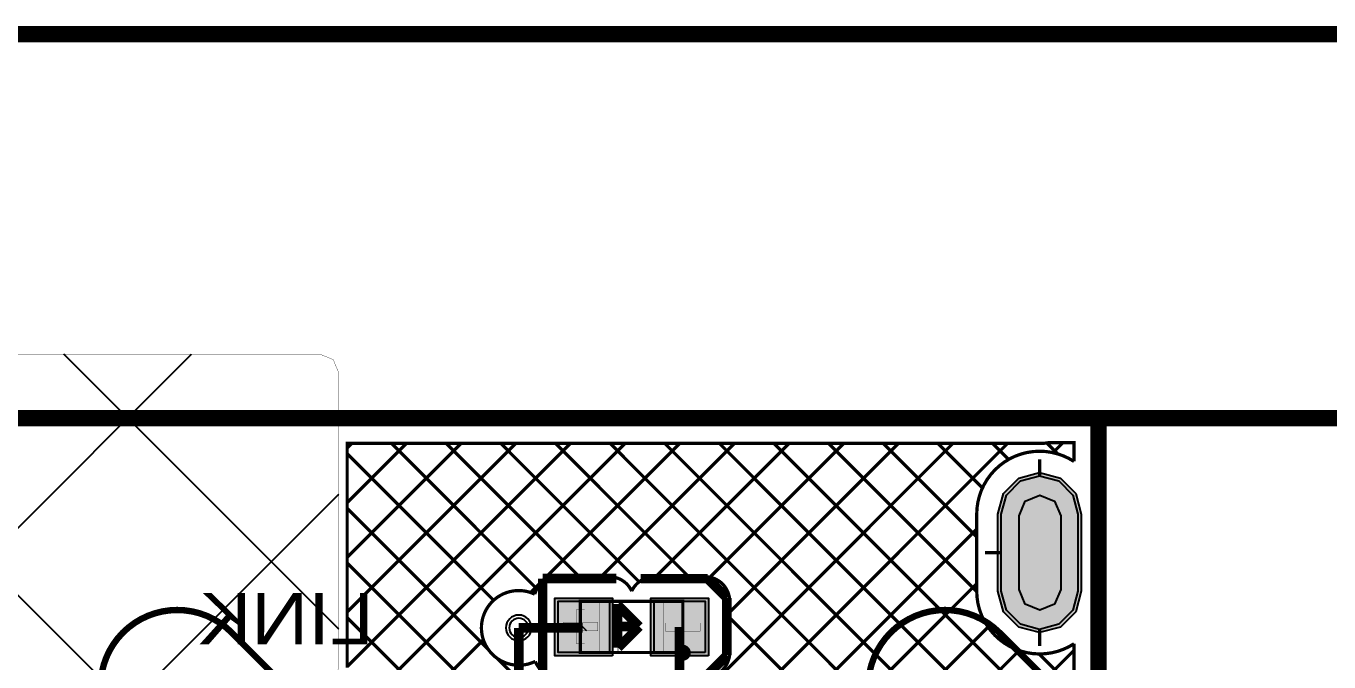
# Model space of a CAD drawing. Header units: millimetres. Extents: x -3 to 238, y -92 to 6.
# Drawn here: x 169.04 to 189.4, y -3.81 to 6.12 of the extents above; entities that cross this region are included whole.
import ezdxf
from ezdxf.enums import TextEntityAlignment as Align

# ---------------------------------------------------------------- set-up
doc = ezdxf.new("R2010")
doc.units = ezdxf.units.MM
doc.header["$MEASUREMENT"] = 0
for name, color, linetype, true_color in [('Board-Outline-Layer', 7, 'Continuous', 0xff00ff), ('Bottom-Layer', 7, 'Continuous', 0x0000ff), ('Bottom-Paste-Mask-Layer', 7, 'Continuous', 0x800000), ('Bottom-Silkscreen-Layer', 7, 'Continuous', 0x66cc33), ('Bottom-Solder-Mask-Layer', 7, 'Continuous', 0xaa00ff), ('Component-Marking-Layer', 7, 'Continuous', 0x66ffcc), ('Component-Shape-Layer', 7, 'Continuous', 0x00cccc), ('Document-Layer', 7, 'Continuous', 0xffffff), ('Hole-Layer', 7, 'Continuous', 0x222222), ('Multi-Layer', 7, 'Continuous', 0xc0c0c0), ('Pin-Soldering-Layer', 7, 'Continuous', 0xcc9999), ('Top-Layer', 7, 'Continuous', 0xff0000), ('Top-Paste-Mask-Layer', 7, 'Continuous', 0x808080), ('Top-Solder-Mask-Layer', 7, 'Continuous', 0x800080)]:
    doc.layers.add(name, color=color, linetype=linetype, true_color=true_color)
doc.styles.get("Standard").update_dxf_attribs({"font": 'arial.ttf'})

msp = doc.modelspace()

# ---------------------------------------------------------------- hatches: boundary and pattern name
at = {"layer": 'Bottom-Layer'}
for points in [[(185.479, -2.703), (185.399, -3.003), (185.179, -3.223), (184.879, -3.303), (184.579, -3.223), (184.36, -3.003), (184.279, -2.703), (184.279, -1.503), (184.36, -1.203), (184.579, -0.983), (184.879, -0.903), (185.179, -0.983), (185.399, -1.203), (185.479, -1.503)], [(178.154, -3.664), (177.354, -3.664), (177.354, -2.864), (178.154, -2.864)], [(179.652, -3.664), (178.852, -3.664), (178.852, -2.864), (179.652, -2.864)]]:
    msp.add_hatch(color=256, dxfattribs=at).paths.add_polyline_path(points)
at = {"layer": 'Bottom-Paste-Mask-Layer'}
for points in [[(185.479, -2.703), (185.399, -3.003), (185.179, -3.223), (184.879, -3.303), (184.579, -3.223), (184.36, -3.003), (184.279, -2.703), (184.279, -1.503), (184.36, -1.203), (184.579, -0.983), (184.879, -0.903), (185.179, -0.983), (185.399, -1.203), (185.479, -1.503)], [(178.154, -3.664), (177.354, -3.664), (177.354, -2.864), (178.154, -2.864)], [(179.652, -3.664), (178.852, -3.664), (178.852, -2.864), (179.652, -2.864)]]:
    msp.add_hatch(color=256, dxfattribs=at).paths.add_polyline_path(points)
at = {"layer": 'Bottom-Solder-Mask-Layer'}
for points in [[(185.53, -2.703), (185.443, -3.029), (185.205, -3.267), (184.879, -3.354), (184.554, -3.267), (184.316, -3.029), (184.228, -2.703), (184.228, -1.503), (184.316, -1.178), (184.554, -0.939), (184.879, -0.852), (185.205, -0.939), (185.443, -1.178), (185.53, -1.503)], [(178.205, -3.715), (177.303, -3.715), (177.303, -2.813), (178.205, -2.813)], [(179.703, -3.715), (178.801, -3.715), (178.801, -2.813), (179.703, -2.813)]]:
    msp.add_hatch(color=256, dxfattribs=at).paths.add_polyline_path(points)
at = {"layer": 'Component-Marking-Layer'}
msp.add_hatch(color=256, dxfattribs=at).paths.add_polyline_path([(179.242, -3.668, 1), (179.362, -3.668, 1)])
msp.add_hatch(color=256, dxfattribs=at).paths.add_polyline_path([(179.242, -3.668, 1), (179.362, -3.668, 1)])
at = {"layer": 'Document-Layer'}
for points in [[(177.768, -3.531), (177.768, -2.991), (177.638, -2.991), (177.638, -3.531)], [(177.768, -3.531), (177.768, -2.991), (177.638, -2.991), (177.638, -3.531)], [(177.974, -3.196), (177.434, -3.196), (177.434, -3.326), (177.974, -3.326)], [(177.974, -3.196), (177.434, -3.196), (177.434, -3.326), (177.974, -3.326)], [(179.573, -3.203), (179.033, -3.203), (179.033, -3.333), (179.573, -3.333)], [(179.573, -3.203), (179.033, -3.203), (179.033, -3.333), (179.573, -3.333)]]:
    msp.add_hatch(color=256, dxfattribs=at).paths.add_polyline_path(points)
at = {"layer": 'Hole-Layer'}
msp.add_hatch(color=256, dxfattribs=at).paths.add_polyline_path([(185.209, -2.678), (185.114, -2.908), (184.884, -3.003), (184.655, -2.908), (184.559, -2.678), (184.559, -1.528), (184.655, -1.298), (184.884, -1.203), (185.114, -1.298), (185.209, -1.528)])
at = {"layer": 'Multi-Layer'}
h = msp.add_hatch(dxfattribs=at)
h.set_pattern_fill('ANSI37', color=256, style=0)
h.set_pattern_definition([(45, (0, 0), (-2.245064, 2.245064), []), (135, (0, 0), (-2.245064, -2.245064), [])])
h.paths.add_polyline_path([(143.926, -3.9), (143.926, 0.7), (144.014, 0.912), (144.226, 1), (173.626, 1), (173.838, 0.912), (173.926, 0.7), (173.926, -3.9), (173.838, -4.112), (173.626, -4.2), (144.226, -4.2), (144.014, -4.112)])
msp.add_hatch(color=256, dxfattribs=at).paths.add_polyline_path([(185.479, -2.703), (185.399, -3.003), (185.179, -3.223), (184.879, -3.303), (184.579, -3.223), (184.36, -3.003), (184.279, -2.703), (184.279, -1.503), (184.36, -1.203), (184.579, -0.983), (184.879, -0.903), (185.179, -0.983), (185.399, -1.203), (185.479, -1.503)])
msp.add_hatch(color=256, dxfattribs=at).paths.add_polyline_path([(185.479, -2.703), (185.399, -3.003), (185.179, -3.223), (184.879, -3.303), (184.579, -3.223), (184.36, -3.003), (184.279, -2.703), (184.279, -1.503), (184.36, -1.203), (184.579, -0.983), (184.879, -0.903), (185.179, -0.983), (185.399, -1.203), (185.479, -1.503)])
msp.add_hatch(color=256, dxfattribs=at).paths.add_polyline_path([(185.479, -2.703), (185.399, -3.003), (185.179, -3.223), (184.879, -3.303), (184.579, -3.223), (184.36, -3.003), (184.279, -2.703), (184.279, -1.503), (184.36, -1.203), (184.579, -0.983), (184.879, -0.903), (185.179, -0.983), (185.399, -1.203), (185.479, -1.503)])
at = {"layer": 'Pin-Soldering-Layer'}
for points in [[(178.002, -3.661), (178.002, -2.861), (177.702, -2.861), (177.702, -3.661)], [(178.002, -3.661), (178.002, -2.861), (177.702, -2.861), (177.702, -3.661)], [(179.302, -3.668), (179.302, -2.868), (179.002, -2.868), (179.002, -3.668)], [(179.302, -3.668), (179.302, -2.868), (179.002, -2.868), (179.002, -3.668)]]:
    msp.add_hatch(color=256, dxfattribs=at).paths.add_polyline_path(points)
at = {"layer": 'Top-Layer'}
msp.add_hatch(color=256, dxfattribs=at).paths.add_polyline_path([(185.479, -2.703), (185.399, -3.003), (185.179, -3.223), (184.879, -3.303), (184.579, -3.223), (184.36, -3.003), (184.279, -2.703), (184.279, -1.503), (184.36, -1.203), (184.579, -0.983), (184.879, -0.903), (185.179, -0.983), (185.399, -1.203), (185.479, -1.503)])
at = {"layer": 'Top-Paste-Mask-Layer'}
msp.add_hatch(color=256, dxfattribs=at).paths.add_polyline_path([(185.479, -2.703), (185.399, -3.003), (185.179, -3.223), (184.879, -3.303), (184.579, -3.223), (184.36, -3.003), (184.279, -2.703), (184.279, -1.503), (184.36, -1.203), (184.579, -0.983), (184.879, -0.903), (185.179, -0.983), (185.399, -1.203), (185.479, -1.503)])
at = {"layer": 'Top-Solder-Mask-Layer'}
msp.add_hatch(color=256, dxfattribs=at).paths.add_polyline_path([(185.53, -2.703), (185.443, -3.029), (185.205, -3.267), (184.879, -3.354), (184.554, -3.267), (184.316, -3.029), (184.228, -2.703), (184.228, -1.503), (184.316, -1.178), (184.554, -0.939), (184.879, -0.852), (185.205, -0.939), (185.443, -1.178), (185.53, -1.503)])

# ---------------------------------------------------------------- linework, layer by layer
at = {"layer": 'Board-Outline-Layer'}
for points, const_width in [([(227.598, 5.997), (114.3, 5.997)], 0.254), ([(0.003, -0.003), (228.598, -0.003)], 0.254), ([(184.915, -0.013), (130.602, -0.013)], 0.1), ([(196.087, -0.003), (195.198, -0.003), (195.198, -6.48), (185.8, -6.48), (185.8, -0.003), (184.911, -0.003)], 0.254), ([(196.087, -0.003), (195.198, -0.003), (195.198, -6.48), (185.8, -6.48), (185.8, -0.003), (184.911, -0.003)], 0.254)]:
    msp.add_lwpolyline(points, dxfattribs=dict(at, const_width=const_width))
at = {"layer": 'Bottom-Layer', "const_width": 0.00508}
msp.add_lwpolyline([(0, -86.191), (0, 0), (228.585, 0), (228.585, -86.191)], close=True, dxfattribs=at)
msp.add_lwpolyline([(143.977, -19.8), (143.977, -0.2, -0.414), (144.177, 0), (199.726, 0), (199.726, 0, -0.414), (199.926, -0.2), (199.926, -19.8, -0.414), (199.726, -20), (199.726, -20), (144.177, -20, -0.414)], format="xyb", close=True, dxfattribs=at)
at = {"layer": 'Bottom-Layer'}
for points, const_width in [([(171.025, -7.772), (178.4, -0.396)], 0.0508), ([(174.056, -0.47), (174.129, -0.396)], 0.0508), ([(174.056, -1.324), (174.983, -0.396)], 0.0508), ([(174.056, -2.178), (175.838, -0.396)], 0.0508), ([(174.056, -3.032), (176.692, -0.396)], 0.0508), ([(174.056, -3.886), (177.546, -0.396)], 0.0508), ([(174.748, -0.396), (177.022, -2.671)], 0.0508), ([(175.602, -0.396), (177.686, -2.48)], 0.0508), ([(176.456, -0.396), (178.619, -2.559)], 0.0508), ([(176.924, -2.726), (179.254, -0.396)], 0.0508), ([(177.311, -0.396), (179.395, -2.481)], 0.0508), ([(178.024, -2.48), (180.108, -0.396)], 0.0508), ([(178.165, -0.396), (183.896, -6.127)], 0.0508), ([(178.878, -2.481), (180.963, -0.396)], 0.0508), ([(179.019, -0.396), (183.965, -5.342)], 0.0508), ([(179.549, -5.227), (184.379, -0.396)], 0.0508), ([(179.7, -4.221), (183.525, -0.396)], 0.0508), ([(179.725, -2.488), (181.817, -0.396)], 0.0508), ([(179.873, -0.396), (184.351, -4.874)], 0.0508), ([(180.035, -3.032), (182.671, -0.396)], 0.0508), ([(180.727, -0.396), (185.069, -4.738)], 0.0508), ([(181.581, -0.396), (183.896, -2.711)], 0.0508), ([(182.436, -0.396), (183.896, -1.856)], 0.0508), ([(183.29, -0.396), (183.986, -1.092)], 0.0508), ([(184.144, -0.396), (184.395, -0.647)], 0.0508), ([(184.991, -0.389), (185.163, -0.561)], 0.0508), ([(185.088, -0.542), (185.243, -0.387)], 0.0508), ([(174.056, -0.558), (176.345, -2.848)], 0.0508), ([(184.879, -0.906), (184.879, -0.646)], 0.0508), ([(174.056, -1.412), (176.266, -3.623)], 0.0508), ([(177.314, -8.316), (183.896, -1.734)], 0.0508), ([(184.282, -2.103), (184.023, -2.103)], 0.0508), ([(174.056, -2.267), (177.35, -5.561)], 0.0508), ([(174.544, -11.94), (183.896, -2.588)], 0.0508), ([(174.056, -3.121), (181.776, -10.841)], 0.0508), ([(176.738, -3.279), (177.738, -3.279)], 0.152), ([(177.738, -3.279), (177.754, -3.264)], 0.152), ([(179.252, -3.264), (179.252, -4.121)], 0.152), ([(180.035, -3.121), (187.788, -10.874)], 0.0508), ([(180.502, -6.836), (184.073, -3.266)], 0.0508), ([(168.399, -11.252), (176.185, -3.466)], 0.0508), ([(184.879, -3.3), (184.879, -3.56)], 0.0508), ([(181.352, -6.84), (184.559, -3.633)], 0.0508), ([(181.684, -7.363), (185.417, -3.63)], 0.0508), ([(184.872, -3.687), (185.417, -4.232)], 0.0508), ([(176.395, -3.751), (177.352, -4.709)], 0.0508)]:
    msp.add_lwpolyline(points, dxfattribs=dict(at, const_width=const_width))
at = {"layer": 'Bottom-Layer', "const_width": 0.0508}
for points in [[(174.056, -3.9), (174.056, -0.396), (184.915, -0.396, 0.056), (185.001, -0.387), (185.417, -0.387), (185.417, -0.679, 0.596), (183.896, -1.503), (183.896, -2.703, 0.596), (185.417, -3.527), (185.417, -4.879, 0.596)], [(179.711, -4.043, 0.369), (180.035, -3.664), (180.035, -2.864, 0.414), (179.652, -2.481), (178.852, -2.481, 0.294), (178.503, -2.705, 0.294), (178.154, -2.48), (177.354, -2.48, 0.33), (176.987, -2.752, 0.553), (176.154, -3.284, 0.553), (176.996, -3.803, 0.31), (177.354, -4.047)]]:
    msp.add_lwpolyline(points, format="xyb", dxfattribs=at)
at = {"layer": 'Bottom-Layer'}
for points in [[(185.479, -2.703), (185.399, -3.003), (185.179, -3.223), (184.879, -3.303), (184.579, -3.223), (184.36, -3.003), (184.279, -2.703), (184.279, -1.503), (184.36, -1.203), (184.579, -0.983), (184.879, -0.903), (185.179, -0.983), (185.399, -1.203), (185.479, -1.503)], [(178.154, -3.664), (177.354, -3.664), (177.354, -2.864), (178.154, -2.864)], [(179.652, -3.664), (178.852, -3.664), (178.852, -2.864), (179.652, -2.864)]]:
    msp.add_lwpolyline(points, close=True, dxfattribs=at)
at = {"layer": 'Bottom-Paste-Mask-Layer'}
for points in [[(185.479, -2.703), (185.399, -3.003), (185.179, -3.223), (184.879, -3.303), (184.579, -3.223), (184.36, -3.003), (184.279, -2.703), (184.279, -1.503), (184.36, -1.203), (184.579, -0.983), (184.879, -0.903), (185.179, -0.983), (185.399, -1.203), (185.479, -1.503)], [(178.154, -3.664), (177.354, -3.664), (177.354, -2.864), (178.154, -2.864)], [(179.652, -3.664), (178.852, -3.664), (178.852, -2.864), (179.652, -2.864)]]:
    msp.add_lwpolyline(points, close=True, dxfattribs=at)
at = {"layer": 'Bottom-Silkscreen-Layer'}
for points, const_width in [([(188.721, -0.003), (184.911, -0.003)], 0.254), ([(188.721, -0.003), (184.911, -0.003)], 0.254), ([(188.721, -0.003), (191.388, -0.003)], 0.254), ([(188.721, -0.003), (191.388, -0.003)], 0.254), ([(178.262, -2.507), (177.112, -2.507)], 0.15), ([(178.262, -2.507), (177.112, -2.507)], 0.15), ([(177.112, -2.508), (177.112, -3.987)], 0.15), ([(177.112, -2.508), (177.112, -3.987)], 0.15), ([(178.642, -2.51), (179.692, -2.51)], 0.15), ([(178.642, -2.51), (179.692, -2.51)], 0.15), ([(179.992, -2.81), (179.692, -2.51)], 0.15), ([(179.992, -2.81), (179.692, -2.51)], 0.15), ([(178.282, -2.908), (178.282, -2.918)], 0.15), ([(178.282, -2.908), (178.282, -3.588)], 0.15), ([(178.282, -2.908), (178.282, -2.918)], 0.15), ([(178.282, -2.908), (178.282, -3.588)], 0.15), ([(178.282, -2.918), (178.622, -3.258)], 0.15), ([(178.282, -2.918), (178.622, -3.258)], 0.15), ([(179.992, -2.91), (179.992, -2.81)], 0.15), ([(179.992, -2.91), (179.992, -2.81)], 0.15), ([(179.992, -2.91), (179.992, -3.61)], 0.15), ([(179.992, -2.91), (179.992, -3.61)], 0.15), ([(178.282, -3.258), (178.622, -3.258)], 0.15), ([(178.282, -3.258), (178.622, -3.258)], 0.15), ([(178.292, -3.588), (178.622, -3.258)], 0.15), ([(178.292, -3.588), (178.622, -3.258)], 0.15), ([(178.282, -3.588), (178.292, -3.588)], 0.15), ([(178.282, -3.588), (178.292, -3.588)], 0.15), ([(179.992, -3.71), (179.692, -4.01)], 0.15), ([(179.992, -3.71), (179.692, -4.01)], 0.15), ([(179.992, -3.61), (179.992, -3.71)], 0.15), ([(179.992, -3.61), (179.992, -3.71)], 0.15)]:
    msp.add_lwpolyline(points, dxfattribs=dict(at, const_width=const_width))
at = {"layer": 'Bottom-Solder-Mask-Layer'}
for points in [[(185.53, -2.703), (185.443, -3.029), (185.205, -3.267), (184.879, -3.354), (184.554, -3.267), (184.316, -3.029), (184.228, -2.703), (184.228, -1.503), (184.316, -1.178), (184.554, -0.939), (184.879, -0.852), (185.205, -0.939), (185.443, -1.178), (185.53, -1.503)], [(178.205, -3.715), (177.303, -3.715), (177.303, -2.813), (178.205, -2.813)], [(179.703, -3.715), (178.801, -3.715), (178.801, -2.813), (179.703, -2.813)]]:
    msp.add_lwpolyline(points, close=True, dxfattribs=at)
at = {"layer": 'Component-Marking-Layer', "const_width": 0.129}
msp.add_lwpolyline([(179.242, -3.668, 1), (179.362, -3.668), (179.362, -3.668, 1), (179.242, -3.668)], format="xyb", dxfattribs=at)
msp.add_lwpolyline([(179.242, -3.668, 1), (179.362, -3.668), (179.362, -3.668, 1), (179.242, -3.668)], format="xyb", dxfattribs=at)
at = {"layer": 'Component-Shape-Layer', "const_width": 0.0508}
msp.add_lwpolyline([(179.302, -3.664), (179.302, -2.864), (177.702, -2.864), (177.702, -3.664)], close=True, dxfattribs=at)
msp.add_lwpolyline([(179.302, -3.664), (179.302, -2.864), (177.702, -2.864), (177.702, -3.664)], close=True, dxfattribs=at)
at = {"layer": 'Document-Layer', "const_width": 0.1}
for points in [[(0, -83.2), (0, -3, -0.414), (3, 0), (13.099, 0, -0.414), (16.099, -3), (16.099, -9, 0.414), (19.099, -12), (57.099, -12, 0.414), (60.099, -9), (60.099, -3, -0.414), (63.099, 0), (225.6, 0, -0.414), (228.6, -3), (228.6, -83.2, -0.414), (225.6, -86.2), (3, -86.2, -0.414)], [(172.249, -3.351, 1), (170.552, -5.049), (177.694, -12.191, 1), (179.391, -10.494)], [(184.249, -3.351, 1), (182.552, -5.049), (189.694, -12.191, 1), (191.392, -10.494)]]:
    msp.add_lwpolyline(points, format="xyb", close=True, dxfattribs=at)
for points in [[(63.099, 0), (185.83, 0), (185.83, -6.6), (195.17, -6.6), (195.17, 0), (225.6, 0, -0.414), (228.6, -3), (228.6, -83.2, -0.414), (225.6, -86.2), (3, -86.2, -0.414)], [(3, -86.2), (101.8, -86.2, 0.414), (104.8, -83.2), (104.8, -70.174, -0.414), (107.8, -67.174), (120.8, -67.174, -0.414), (123.8, -70.174), (123.8, -83.2, 0.414), (126.8, -86.2), (225.6, -86.2, 0.414), (228.6, -83.2), (228.6, -3, 0.414), (225.6, 0), (218.55, 0, 0.414), (215.55, -3), (215.55, -4.5, -0.414), (212.55, -7.5), (206.55, -7.5, -0.414), (203.55, -4.5), (203.55, -3, 0.414), (200.55, 0), (58.599, 0, 0.414)], [(69.099, -6), (209.5, -6, -0.414), (212.5, -9), (212.5, -21, 0.414), (215.5, -24), (225.6, -24, 0.414), (228.6, -21), (228.6, -3, 0.414), (225.6, 0), (63.099, 0, 0.414)]]:
    msp.add_lwpolyline(points, format="xyb", dxfattribs=at)
at = {"layer": 'Document-Layer', "const_width": 0.00508}
for points in [[(177.768, -3.531), (177.768, -2.991), (177.638, -2.991), (177.638, -3.531)], [(177.768, -3.531), (177.768, -2.991), (177.638, -2.991), (177.638, -3.531)], [(177.974, -3.196), (177.434, -3.196), (177.434, -3.326), (177.974, -3.326)], [(177.974, -3.196), (177.434, -3.196), (177.434, -3.326), (177.974, -3.326)], [(179.573, -3.203), (179.033, -3.203), (179.033, -3.333), (179.573, -3.333)], [(179.573, -3.203), (179.033, -3.203), (179.033, -3.333), (179.573, -3.333)]]:
    msp.add_lwpolyline(points, close=True, dxfattribs=at)
at = {"layer": 'Hole-Layer'}
msp.add_lwpolyline([(185.209, -2.678), (185.114, -2.908), (184.884, -3.003), (184.655, -2.908), (184.559, -2.678), (184.559, -1.528), (184.655, -1.298), (184.884, -1.203), (185.114, -1.298), (185.209, -1.528)], close=True, dxfattribs=at)
msp.add_lwpolyline([(176.588, -3.279, 1), (176.888, -3.279, 1)], format="xyb", close=True, dxfattribs=at)
at = {"layer": 'Multi-Layer', "const_width": 0.00508}
msp.add_lwpolyline([(143.926, -3.9), (143.926, 0.7), (144.014, 0.912), (144.226, 1), (173.626, 1), (173.838, 0.912), (173.926, 0.7), (173.926, -3.9), (173.838, -4.112), (173.626, -4.2), (144.226, -4.2), (144.014, -4.112)], close=True, dxfattribs=at)
at = {"layer": 'Multi-Layer'}
msp.add_lwpolyline([(185.479, -2.703), (185.399, -3.003), (185.179, -3.223), (184.879, -3.303), (184.579, -3.223), (184.36, -3.003), (184.279, -2.703), (184.279, -1.503), (184.36, -1.203), (184.579, -0.983), (184.879, -0.903), (185.179, -0.983), (185.399, -1.203), (185.479, -1.503)], close=True, dxfattribs=at)
msp.add_lwpolyline([(185.479, -2.703), (185.399, -3.003), (185.179, -3.223), (184.879, -3.303), (184.579, -3.223), (184.36, -3.003), (184.279, -2.703), (184.279, -1.503), (184.36, -1.203), (184.579, -0.983), (184.879, -0.903), (185.179, -0.983), (185.399, -1.203), (185.479, -1.503)], close=True, dxfattribs=at)
msp.add_lwpolyline([(185.479, -2.703), (185.399, -3.003), (185.179, -3.223), (184.879, -3.303), (184.579, -3.223), (184.36, -3.003), (184.279, -2.703), (184.279, -1.503), (184.36, -1.203), (184.579, -0.983), (184.879, -0.903), (185.179, -0.983), (185.399, -1.203), (185.479, -1.503)], close=True, dxfattribs=at)
msp.add_lwpolyline([(176.538, -3.279, 1), (176.938, -3.279, 1)], format="xyb", close=True, dxfattribs=at)
at = {"layer": 'Pin-Soldering-Layer', "const_width": 0.00508}
for points in [[(178.002, -3.661), (178.002, -2.861), (177.702, -2.861), (177.702, -3.661)], [(178.002, -3.661), (178.002, -2.861), (177.702, -2.861), (177.702, -3.661)], [(179.302, -3.668), (179.302, -2.868), (179.002, -2.868), (179.002, -3.668)], [(179.302, -3.668), (179.302, -2.868), (179.002, -2.868), (179.002, -3.668)]]:
    msp.add_lwpolyline(points, close=True, dxfattribs=at)
at = {"layer": 'Top-Layer', "const_width": 0.00508}
msp.add_lwpolyline([(0, -86.191), (0, 0), (228.585, 0), (228.585, -86.191)], close=True, dxfattribs=at)
msp.add_lwpolyline([(143.977, -19.8), (143.977, -0.2, -0.414), (144.177, 0), (199.726, 0), (199.726, 0, -0.414), (199.926, -0.2), (199.926, -19.8, -0.414), (199.726, -20), (199.726, -20), (144.177, -20, -0.414)], format="xyb", close=True, dxfattribs=at)
at = {"layer": 'Top-Layer'}
msp.add_lwpolyline([(185.479, -2.703), (185.399, -3.003), (185.179, -3.223), (184.879, -3.303), (184.579, -3.223), (184.36, -3.003), (184.279, -2.703), (184.279, -1.503), (184.36, -1.203), (184.579, -0.983), (184.879, -0.903), (185.179, -0.983), (185.399, -1.203), (185.479, -1.503)], close=True, dxfattribs=at)
at = {"layer": 'Top-Layer', "const_width": 0.152}
msp.add_lwpolyline([(176.738, -4.771), (176.738, -3.279)], dxfattribs=at)
at = {"layer": 'Top-Paste-Mask-Layer'}
msp.add_lwpolyline([(185.479, -2.703), (185.399, -3.003), (185.179, -3.223), (184.879, -3.303), (184.579, -3.223), (184.36, -3.003), (184.279, -2.703), (184.279, -1.503), (184.36, -1.203), (184.579, -0.983), (184.879, -0.903), (185.179, -0.983), (185.399, -1.203), (185.479, -1.503)], close=True, dxfattribs=at)
at = {"layer": 'Top-Solder-Mask-Layer'}
msp.add_lwpolyline([(185.53, -2.703), (185.443, -3.029), (185.205, -3.267), (184.879, -3.354), (184.554, -3.267), (184.316, -3.029), (184.228, -2.703), (184.228, -1.503), (184.316, -1.178), (184.554, -0.939), (184.879, -0.852), (185.205, -0.939), (185.443, -1.178), (185.53, -1.503)], close=True, dxfattribs=at)

# ---------------------------------------------------------------- texts
at = {"layer": 'Bottom-Silkscreen-Layer', "text_generation_flag": 2, "width": 1.1}
msp.add_text('LINK', height=0.8001, dxfattribs=at).set_placement((174.471, -3.774), align=Align.BOTTOM_LEFT)

doc.saveas('drawing.dxf')
